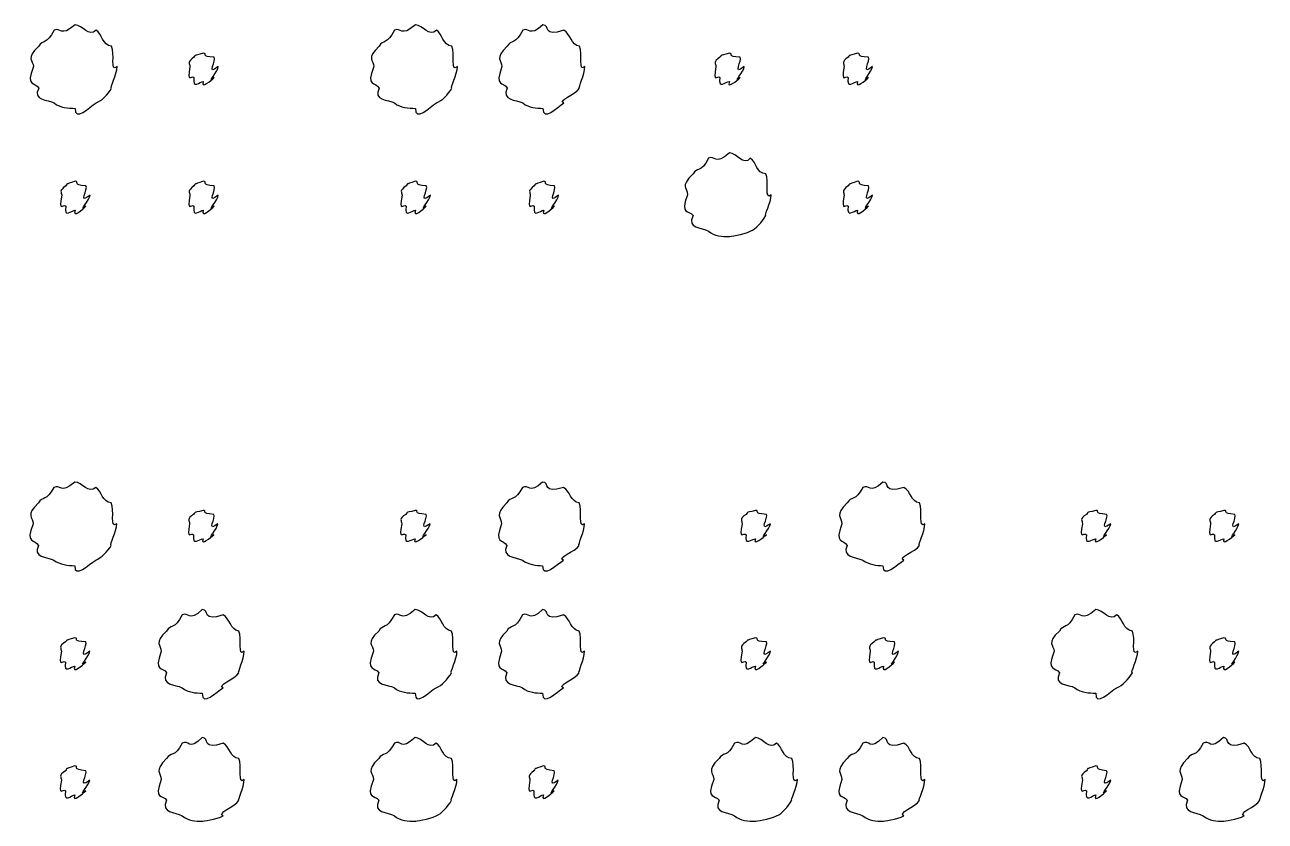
# Model space of a CAD drawing. Header units: millimetres. Extents: x -178 to -32, y 41 to 266.
# Drawn here: x -178.1 to -167.96, y 160.67 to 167.18 of the extents above; entities that cross this region are included whole.
import ezdxf

# ---------------------------------------------------------------- set-up
doc = ezdxf.new("R2010")
doc.units = ezdxf.units.MM
doc.layers.get('0').update_dxf_attribs({"linetype": 'CONTINUOUS'})

msp = doc.modelspace()

# ---------------------------------------------------------------- linework, layer by layer
at = {"color": 0}
for p, q in [((-177.688, 167.178), (-177.688, 167.178)), ((-174.906, 167.178), (-174.906, 167.178)), ((-173.864, 167.178), (-173.864, 167.178)), ((-176.641, 166.946), (-176.641, 166.946)), ((-172.34, 166.946), (-172.34, 166.946)), ((-171.292, 166.946), (-171.292, 166.946)), ((-172.34, 166.131), (-172.34, 166.131)), ((-177.688, 165.899), (-177.688, 165.899)), ((-176.641, 165.899), (-176.641, 165.899)), ((-174.906, 165.899), (-174.906, 165.899)), ((-173.858, 165.899), (-173.858, 165.899)), ((-171.292, 165.899), (-171.292, 165.899)), ((-177.691, 163.439), (-177.691, 163.439)), ((-173.867, 163.439), (-173.867, 163.439)), ((-171.085, 163.439), (-171.085, 163.439)), ((-176.643, 163.208), (-176.643, 163.208)), ((-174.908, 163.208), (-174.908, 163.208)), ((-172.126, 163.208), (-172.126, 163.208)), ((-169.344, 163.208), (-169.344, 163.208)), ((-168.297, 163.208), (-168.297, 163.208)), ((-176.649, 162.398), (-176.649, 162.398)), ((-174.908, 162.398), (-174.908, 162.398)), ((-173.867, 162.398), (-173.867, 162.398)), ((-169.344, 162.398), (-169.344, 162.398)), ((-177.691, 162.166), (-177.691, 162.166)), ((-172.126, 162.166), (-172.126, 162.166)), ((-171.079, 162.166), (-171.079, 162.166)), ((-168.297, 162.166), (-168.297, 162.166)), ((-176.649, 161.35), (-176.649, 161.35)), ((-174.908, 161.35), (-174.908, 161.35)), ((-172.126, 161.35), (-172.126, 161.35)), ((-171.085, 161.35), (-171.085, 161.35)), ((-168.302, 161.35), (-168.302, 161.35)), ((-177.691, 161.119), (-177.691, 161.119)), ((-173.861, 161.119), (-173.861, 161.119)), ((-169.344, 161.119), (-169.344, 161.119))]:
    msp.add_line(p, q, dxfattribs=at)
for points in [[(-177.859, 167.134), (-177.921, 167.013), (-177.955, 167.06), (-177.986, 167.002)], [(-177.688, 167.178), (-177.811, 167.071), (-177.804, 167.163), (-177.859, 167.134)], [(-177.517, 167.134), (-177.575, 167.071), (-177.629, 167.178), (-177.688, 167.178)], [(-177.39, 167.002), (-177.469, 167.013), (-177.465, 167.104), (-177.517, 167.134)], [(-175.077, 167.134), (-175.139, 167.013), (-175.173, 167.06), (-175.203, 167.002)], [(-174.906, 167.178), (-175.028, 167.071), (-175.022, 167.163), (-175.077, 167.134)], [(-174.735, 167.134), (-174.793, 167.071), (-174.847, 167.178), (-174.906, 167.178)], [(-174.608, 167.002), (-174.687, 167.013), (-174.683, 167.104), (-174.735, 167.134)], [(-174.029, 167.134), (-174.087, 167.013), (-174.126, 167.06), (-174.156, 167.002)], [(-173.864, 167.178), (-173.977, 167.071), (-173.974, 167.163), (-174.029, 167.134)], [(-173.693, 167.134), (-173.864, 167.071), (-173.805, 167.178), (-173.864, 167.178)], [(-173.566, 167.002), (-173.635, 167.013), (-173.638, 167.104), (-173.693, 167.134)], [(-177.986, 167.002), (-178.097, 166.898), (-178.03, 166.891), (-178.03, 166.836)], [(-177.346, 166.836), (-177.407, 166.781), (-177.36, 166.946), (-177.39, 167.002)], [(-176.718, 166.914), (-176.774, 166.872), (-176.751, 166.865), (-176.751, 166.836)], [(-176.641, 166.946), (-176.73, 166.916), (-176.696, 166.936), (-176.718, 166.914)], [(-176.553, 166.914), (-176.664, 166.916), (-176.603, 166.946), (-176.641, 166.946)], [(-176.519, 166.836), (-176.62, 166.755), (-176.53, 166.891), (-176.553, 166.914)], [(-175.203, 167.002), (-175.315, 166.898), (-175.247, 166.891), (-175.247, 166.836)], [(-174.564, 166.836), (-174.625, 166.781), (-174.578, 166.946), (-174.608, 167.002)], [(-174.156, 167.002), (-174.263, 166.898), (-174.2, 166.891), (-174.2, 166.836)], [(-173.522, 166.836), (-173.577, 166.781), (-173.536, 166.946), (-173.566, 167.002)], [(-172.417, 166.914), (-172.478, 166.872), (-172.45, 166.865), (-172.45, 166.836)], [(-172.34, 166.946), (-172.434, 166.916), (-172.395, 166.936), (-172.417, 166.914)], [(-172.252, 166.914), (-172.367, 166.916), (-172.303, 166.946), (-172.34, 166.946)], [(-172.218, 166.836), (-172.323, 166.755), (-172.23, 166.891), (-172.252, 166.914)], [(-171.37, 166.914), (-171.426, 166.872), (-171.403, 166.865), (-171.403, 166.836)], [(-171.292, 166.946), (-171.382, 166.916), (-171.348, 166.936), (-171.37, 166.914)], [(-171.204, 166.914), (-171.316, 166.916), (-171.255, 166.946), (-171.292, 166.946)], [(-171.171, 166.836), (-171.272, 166.755), (-171.182, 166.891), (-171.204, 166.914)], [(-178.03, 166.836), (-178.097, 166.663), (-178.014, 166.715), (-177.986, 166.66)], [(-177.39, 166.66), (-177.407, 166.663), (-177.346, 166.773), (-177.346, 166.836)], [(-176.751, 166.836), (-176.774, 166.689), (-176.74, 166.77), (-176.718, 166.748)], [(-176.553, 166.748), (-176.62, 166.689), (-176.519, 166.799), (-176.519, 166.836)], [(-175.247, 166.836), (-175.315, 166.663), (-175.232, 166.715), (-175.203, 166.66)], [(-174.608, 166.66), (-174.625, 166.663), (-174.564, 166.773), (-174.564, 166.836)], [(-174.2, 166.836), (-174.263, 166.663), (-174.185, 166.715), (-174.156, 166.66)], [(-173.566, 166.66), (-173.577, 166.663), (-173.522, 166.773), (-173.522, 166.836)], [(-172.45, 166.836), (-172.478, 166.689), (-172.439, 166.77), (-172.417, 166.748)], [(-172.252, 166.748), (-172.323, 166.689), (-172.218, 166.799), (-172.218, 166.836)], [(-171.403, 166.836), (-171.426, 166.689), (-171.392, 166.77), (-171.37, 166.748)], [(-171.204, 166.748), (-171.272, 166.689), (-171.171, 166.799), (-171.171, 166.836)], [(-176.718, 166.748), (-176.73, 166.645), (-176.67, 166.715), (-176.641, 166.715)], [(-176.641, 166.715), (-176.664, 166.645), (-176.574, 166.726), (-176.553, 166.748)], [(-172.417, 166.748), (-172.434, 166.645), (-172.369, 166.715), (-172.34, 166.715)], [(-172.34, 166.715), (-172.367, 166.645), (-172.274, 166.726), (-172.252, 166.748)], [(-171.37, 166.748), (-171.382, 166.645), (-171.321, 166.715), (-171.292, 166.715)], [(-171.292, 166.715), (-171.316, 166.645), (-171.226, 166.726), (-171.204, 166.748)], [(-177.986, 166.66), (-178.038, 166.557), (-177.914, 166.568), (-177.859, 166.539)], [(-177.517, 166.539), (-177.469, 166.557), (-177.423, 166.607), (-177.39, 166.66)], [(-175.203, 166.66), (-175.256, 166.557), (-175.132, 166.568), (-175.077, 166.539)], [(-174.735, 166.539), (-174.687, 166.557), (-174.641, 166.607), (-174.608, 166.66)], [(-174.156, 166.66), (-174.206, 166.557), (-174.085, 166.568), (-174.029, 166.539)], [(-173.693, 166.539), (-173.754, 166.557), (-173.595, 166.607), (-173.566, 166.66)], [(-177.859, 166.539), (-177.811, 166.497), (-177.746, 166.495), (-177.688, 166.495)], [(-177.688, 166.495), (-177.693, 166.38), (-177.572, 166.508), (-177.517, 166.539)], [(-175.077, 166.539), (-175.028, 166.497), (-174.964, 166.495), (-174.906, 166.495)], [(-174.906, 166.495), (-174.911, 166.38), (-174.79, 166.508), (-174.735, 166.539)], [(-174.029, 166.539), (-173.977, 166.497), (-173.919, 166.495), (-173.864, 166.495)], [(-173.864, 166.495), (-173.864, 166.38), (-173.748, 166.508), (-173.693, 166.539)], [(-172.34, 166.131), (-172.462, 166.02), (-172.455, 166.116), (-172.511, 166.087)], [(-172.169, 166.087), (-172.227, 166.02), (-172.28, 166.131), (-172.34, 166.131)], [(-172.511, 166.087), (-172.573, 165.961), (-172.607, 166.015), (-172.637, 165.96)], [(-172.042, 165.96), (-172.121, 165.961), (-172.116, 166.056), (-172.169, 166.087)], [(-177.688, 165.899), (-177.782, 165.866), (-177.743, 165.886), (-177.765, 165.861)], [(-177.6, 165.861), (-177.715, 165.866), (-177.651, 165.899), (-177.688, 165.899)], [(-176.641, 165.899), (-176.73, 165.866), (-176.696, 165.886), (-176.718, 165.861)], [(-176.553, 165.861), (-176.664, 165.866), (-176.603, 165.899), (-176.641, 165.899)], [(-174.906, 165.899), (-174.999, 165.866), (-174.961, 165.886), (-174.983, 165.861)], [(-174.818, 165.861), (-174.933, 165.866), (-174.868, 165.899), (-174.906, 165.899)], [(-173.858, 165.899), (-173.948, 165.866), (-173.913, 165.886), (-173.936, 165.861)], [(-173.77, 165.861), (-173.882, 165.866), (-173.821, 165.899), (-173.858, 165.899)], [(-172.637, 165.96), (-172.749, 165.851), (-172.682, 165.847), (-172.682, 165.789)], [(-171.998, 165.789), (-172.059, 165.734), (-172.012, 165.905), (-172.042, 165.96)], [(-171.292, 165.899), (-171.382, 165.866), (-171.348, 165.886), (-171.37, 165.861)], [(-171.204, 165.861), (-171.316, 165.866), (-171.255, 165.899), (-171.292, 165.899)], [(-177.765, 165.861), (-177.826, 165.818), (-177.798, 165.813), (-177.798, 165.784)], [(-177.567, 165.784), (-177.671, 165.701), (-177.578, 165.839), (-177.6, 165.861)], [(-176.718, 165.861), (-176.774, 165.818), (-176.751, 165.813), (-176.751, 165.784)], [(-176.519, 165.784), (-176.62, 165.701), (-176.53, 165.839), (-176.553, 165.861)], [(-174.983, 165.861), (-175.043, 165.818), (-175.016, 165.813), (-175.016, 165.784)], [(-174.784, 165.784), (-174.889, 165.701), (-174.795, 165.839), (-174.818, 165.861)], [(-173.936, 165.861), (-173.992, 165.818), (-173.968, 165.813), (-173.968, 165.784)], [(-173.737, 165.784), (-173.838, 165.701), (-173.748, 165.839), (-173.77, 165.861)], [(-172.682, 165.789), (-172.749, 165.613), (-172.666, 165.669), (-172.637, 165.618)], [(-172.042, 165.618), (-172.059, 165.613), (-171.998, 165.725), (-171.998, 165.789)], [(-171.37, 165.861), (-171.426, 165.818), (-171.403, 165.813), (-171.403, 165.784)], [(-171.171, 165.784), (-171.272, 165.701), (-171.182, 165.839), (-171.204, 165.861)], [(-177.798, 165.784), (-177.826, 165.637), (-177.787, 165.72), (-177.765, 165.695)], [(-177.765, 165.695), (-177.782, 165.591), (-177.717, 165.662), (-177.688, 165.662)], [(-177.688, 165.662), (-177.715, 165.591), (-177.622, 165.673), (-177.6, 165.695)], [(-177.6, 165.695), (-177.671, 165.637), (-177.567, 165.751), (-177.567, 165.784)], [(-176.751, 165.784), (-176.774, 165.637), (-176.74, 165.72), (-176.718, 165.695)], [(-176.718, 165.695), (-176.73, 165.591), (-176.67, 165.662), (-176.641, 165.662)], [(-176.641, 165.662), (-176.664, 165.591), (-176.574, 165.673), (-176.553, 165.695)], [(-176.553, 165.695), (-176.62, 165.637), (-176.519, 165.751), (-176.519, 165.784)], [(-175.016, 165.784), (-175.043, 165.637), (-175.005, 165.72), (-174.983, 165.695)], [(-174.983, 165.695), (-174.999, 165.591), (-174.935, 165.662), (-174.906, 165.662)], [(-174.906, 165.662), (-174.933, 165.591), (-174.839, 165.673), (-174.818, 165.695)], [(-174.818, 165.695), (-174.889, 165.637), (-174.784, 165.751), (-174.784, 165.784)], [(-173.968, 165.784), (-173.992, 165.637), (-173.958, 165.72), (-173.936, 165.695)], [(-173.936, 165.695), (-173.948, 165.591), (-173.887, 165.662), (-173.858, 165.662)], [(-173.858, 165.662), (-173.882, 165.591), (-173.792, 165.673), (-173.77, 165.695)], [(-173.77, 165.695), (-173.838, 165.637), (-173.737, 165.751), (-173.737, 165.784)], [(-171.403, 165.784), (-171.426, 165.637), (-171.392, 165.72), (-171.37, 165.695)], [(-171.37, 165.695), (-171.382, 165.591), (-171.321, 165.662), (-171.292, 165.662)], [(-171.292, 165.662), (-171.316, 165.591), (-171.226, 165.673), (-171.204, 165.695)], [(-171.204, 165.695), (-171.272, 165.637), (-171.171, 165.751), (-171.171, 165.784)], [(-172.637, 165.618), (-172.69, 165.509), (-172.566, 165.524), (-172.511, 165.491)], [(-172.169, 165.491), (-172.121, 165.509), (-172.075, 165.566), (-172.042, 165.618)], [(-172.511, 165.491), (-172.462, 165.447), (-172.398, 165.447), (-172.34, 165.447)], [(-172.34, 165.447), (-172.345, 165.447), (-172.224, 165.461), (-172.169, 165.491)], [(-177.862, 163.395), (-177.923, 163.28), (-177.958, 163.324), (-177.988, 163.269)], [(-177.691, 163.439), (-177.813, 163.338), (-177.806, 163.424), (-177.862, 163.395)], [(-177.52, 163.395), (-177.578, 163.338), (-177.631, 163.439), (-177.691, 163.439)], [(-177.393, 163.269), (-177.472, 163.28), (-177.467, 163.365), (-177.52, 163.395)], [(-174.032, 163.395), (-174.09, 163.28), (-174.129, 163.324), (-174.159, 163.269)], [(-173.867, 163.439), (-173.98, 163.338), (-173.977, 163.424), (-174.032, 163.395)], [(-173.696, 163.395), (-173.867, 163.338), (-173.807, 163.439), (-173.867, 163.439)], [(-173.569, 163.269), (-173.638, 163.28), (-173.641, 163.365), (-173.696, 163.395)], [(-171.25, 163.395), (-171.307, 163.28), (-171.346, 163.324), (-171.377, 163.269)], [(-171.085, 163.439), (-171.197, 163.338), (-171.195, 163.424), (-171.25, 163.395)], [(-170.913, 163.395), (-171.085, 163.338), (-171.025, 163.439), (-171.085, 163.439)], [(-170.787, 163.269), (-170.856, 163.28), (-170.858, 163.365), (-170.913, 163.395)], [(-177.988, 163.269), (-178.1, 163.169), (-178.032, 163.155), (-178.032, 163.098)], [(-177.349, 163.098), (-177.409, 163.051), (-177.363, 163.213), (-177.393, 163.269)], [(-174.159, 163.269), (-174.266, 163.169), (-174.203, 163.155), (-174.203, 163.098)], [(-173.525, 163.098), (-173.58, 163.051), (-173.539, 163.213), (-173.569, 163.269)], [(-171.377, 163.269), (-171.484, 163.169), (-171.421, 163.155), (-171.421, 163.098)], [(-170.743, 163.098), (-170.798, 163.051), (-170.756, 163.213), (-170.787, 163.269)], [(-176.721, 163.175), (-176.777, 163.139), (-176.754, 163.127), (-176.754, 163.098)], [(-176.643, 163.208), (-176.733, 163.183), (-176.699, 163.197), (-176.721, 163.175)], [(-176.555, 163.175), (-176.667, 163.183), (-176.606, 163.208), (-176.643, 163.208)], [(-176.522, 163.098), (-176.623, 163.022), (-176.533, 163.153), (-176.555, 163.175)], [(-174.986, 163.175), (-175.046, 163.139), (-175.019, 163.127), (-175.019, 163.098)], [(-174.908, 163.208), (-175.002, 163.183), (-174.964, 163.197), (-174.986, 163.175)], [(-174.82, 163.175), (-174.936, 163.183), (-174.871, 163.208), (-174.908, 163.208)], [(-174.787, 163.098), (-174.892, 163.022), (-174.798, 163.153), (-174.82, 163.175)], [(-172.203, 163.175), (-172.264, 163.139), (-172.236, 163.127), (-172.236, 163.098)], [(-172.126, 163.208), (-172.22, 163.183), (-172.181, 163.197), (-172.203, 163.175)], [(-172.038, 163.175), (-172.154, 163.183), (-172.089, 163.208), (-172.126, 163.208)], [(-172.005, 163.098), (-172.11, 163.022), (-172.016, 163.153), (-172.038, 163.175)], [(-169.421, 163.175), (-169.482, 163.139), (-169.454, 163.127), (-169.454, 163.098)], [(-169.344, 163.208), (-169.438, 163.183), (-169.399, 163.197), (-169.421, 163.175)], [(-169.256, 163.175), (-169.371, 163.183), (-169.307, 163.208), (-169.344, 163.208)], [(-169.223, 163.098), (-169.327, 163.022), (-169.234, 163.153), (-169.256, 163.175)], [(-168.374, 163.175), (-168.43, 163.139), (-168.407, 163.127), (-168.407, 163.098)], [(-168.297, 163.208), (-168.386, 163.183), (-168.352, 163.197), (-168.374, 163.175)], [(-168.208, 163.175), (-168.32, 163.183), (-168.259, 163.208), (-168.297, 163.208)], [(-168.176, 163.098), (-168.276, 163.022), (-168.186, 163.153), (-168.208, 163.175)], [(-178.032, 163.098), (-178.1, 162.93), (-178.017, 162.976), (-177.988, 162.921)], [(-177.393, 162.921), (-177.409, 162.93), (-177.349, 163.034), (-177.349, 163.098)], [(-176.754, 163.098), (-176.777, 162.956), (-176.743, 163.032), (-176.721, 163.009)], [(-176.555, 163.009), (-176.623, 162.956), (-176.522, 163.061), (-176.522, 163.098)], [(-175.019, 163.098), (-175.046, 162.956), (-175.008, 163.032), (-174.986, 163.009)], [(-174.82, 163.009), (-174.892, 162.956), (-174.787, 163.061), (-174.787, 163.098)], [(-174.203, 163.098), (-174.266, 162.93), (-174.188, 162.976), (-174.159, 162.921)], [(-173.569, 162.921), (-173.58, 162.93), (-173.525, 163.034), (-173.525, 163.098)], [(-172.236, 163.098), (-172.264, 162.956), (-172.225, 163.032), (-172.203, 163.009)], [(-172.038, 163.009), (-172.11, 162.956), (-172.005, 163.061), (-172.005, 163.098)], [(-171.421, 163.098), (-171.484, 162.93), (-171.406, 162.976), (-171.377, 162.921)], [(-170.787, 162.921), (-170.798, 162.93), (-170.743, 163.034), (-170.743, 163.098)], [(-169.454, 163.098), (-169.482, 162.956), (-169.443, 163.032), (-169.421, 163.009)], [(-169.256, 163.009), (-169.327, 162.956), (-169.223, 163.061), (-169.223, 163.098)], [(-168.407, 163.098), (-168.43, 162.956), (-168.396, 163.032), (-168.374, 163.009)], [(-168.208, 163.009), (-168.276, 162.956), (-168.176, 163.061), (-168.176, 163.098)], [(-176.721, 163.009), (-176.733, 162.912), (-176.672, 162.976), (-176.643, 162.976)], [(-176.643, 162.976), (-176.667, 162.912), (-176.577, 162.988), (-176.555, 163.009)], [(-174.986, 163.009), (-175.002, 162.912), (-174.937, 162.976), (-174.908, 162.976)], [(-174.908, 162.976), (-174.936, 162.912), (-174.842, 162.988), (-174.82, 163.009)], [(-172.203, 163.009), (-172.22, 162.912), (-172.155, 162.976), (-172.126, 162.976)], [(-172.126, 162.976), (-172.154, 162.912), (-172.06, 162.988), (-172.038, 163.009)], [(-169.421, 163.009), (-169.438, 162.912), (-169.373, 162.976), (-169.344, 162.976)], [(-169.344, 162.976), (-169.371, 162.912), (-169.278, 162.988), (-169.256, 163.009)], [(-168.374, 163.009), (-168.386, 162.912), (-168.325, 162.976), (-168.297, 162.976)], [(-168.297, 162.976), (-168.32, 162.912), (-168.231, 162.988), (-168.208, 163.009)], [(-177.988, 162.921), (-178.041, 162.824), (-177.917, 162.829), (-177.862, 162.8)], [(-177.52, 162.8), (-177.472, 162.824), (-177.426, 162.869), (-177.393, 162.921)], [(-174.159, 162.921), (-174.208, 162.824), (-174.087, 162.829), (-174.032, 162.8)], [(-173.696, 162.8), (-173.756, 162.824), (-173.598, 162.869), (-173.569, 162.921)], [(-171.377, 162.921), (-171.426, 162.824), (-171.305, 162.829), (-171.25, 162.8)], [(-170.913, 162.8), (-170.974, 162.824), (-170.816, 162.869), (-170.787, 162.921)], [(-177.862, 162.8), (-177.813, 162.764), (-177.748, 162.756), (-177.691, 162.756)], [(-177.691, 162.756), (-177.696, 162.647), (-177.575, 162.77), (-177.52, 162.8)], [(-174.032, 162.8), (-173.98, 162.764), (-173.922, 162.756), (-173.867, 162.756)], [(-173.867, 162.756), (-173.867, 162.647), (-173.751, 162.77), (-173.696, 162.8)], [(-171.25, 162.8), (-171.197, 162.764), (-171.14, 162.756), (-171.085, 162.756)], [(-171.085, 162.756), (-171.085, 162.647), (-170.968, 162.77), (-170.913, 162.8)], [(-176.814, 162.354), (-176.872, 162.232), (-176.911, 162.279), (-176.941, 162.221)], [(-176.649, 162.398), (-176.762, 162.29), (-176.759, 162.383), (-176.814, 162.354)], [(-176.478, 162.354), (-176.649, 162.29), (-176.59, 162.398), (-176.649, 162.398)], [(-176.351, 162.221), (-176.42, 162.232), (-176.423, 162.323), (-176.478, 162.354)], [(-175.079, 162.354), (-175.141, 162.232), (-175.176, 162.279), (-175.206, 162.221)], [(-174.908, 162.398), (-175.031, 162.29), (-175.024, 162.383), (-175.079, 162.354)], [(-174.738, 162.354), (-174.795, 162.29), (-174.849, 162.398), (-174.908, 162.398)], [(-174.611, 162.221), (-174.689, 162.232), (-174.685, 162.323), (-174.738, 162.354)], [(-174.032, 162.354), (-174.09, 162.232), (-174.129, 162.279), (-174.159, 162.221)], [(-173.867, 162.398), (-173.98, 162.29), (-173.977, 162.383), (-174.032, 162.354)], [(-173.696, 162.354), (-173.867, 162.29), (-173.807, 162.398), (-173.867, 162.398)], [(-173.569, 162.221), (-173.638, 162.232), (-173.641, 162.323), (-173.696, 162.354)], [(-169.515, 162.354), (-169.577, 162.232), (-169.611, 162.279), (-169.642, 162.221)], [(-169.344, 162.398), (-169.467, 162.29), (-169.46, 162.383), (-169.515, 162.354)], [(-169.173, 162.354), (-169.231, 162.29), (-169.285, 162.398), (-169.344, 162.398)], [(-169.046, 162.221), (-169.125, 162.232), (-169.121, 162.323), (-169.173, 162.354)], [(-177.691, 162.166), (-177.784, 162.136), (-177.746, 162.155), (-177.768, 162.133)], [(-177.602, 162.133), (-177.718, 162.136), (-177.654, 162.166), (-177.691, 162.166)], [(-176.941, 162.221), (-177.049, 162.118), (-176.985, 162.111), (-176.985, 162.056)], [(-176.307, 162.056), (-176.362, 162.001), (-176.321, 162.166), (-176.351, 162.221)], [(-175.206, 162.221), (-175.318, 162.118), (-175.25, 162.111), (-175.25, 162.056)], [(-174.567, 162.056), (-174.627, 162.001), (-174.581, 162.166), (-174.611, 162.221)], [(-174.159, 162.221), (-174.266, 162.118), (-174.203, 162.111), (-174.203, 162.056)], [(-173.525, 162.056), (-173.58, 162.001), (-173.539, 162.166), (-173.569, 162.221)], [(-172.126, 162.166), (-172.22, 162.136), (-172.181, 162.155), (-172.203, 162.133)], [(-172.038, 162.133), (-172.154, 162.136), (-172.089, 162.166), (-172.126, 162.166)], [(-171.079, 162.166), (-171.168, 162.136), (-171.134, 162.155), (-171.156, 162.133)], [(-170.991, 162.133), (-171.102, 162.136), (-171.042, 162.166), (-171.079, 162.166)], [(-169.642, 162.221), (-169.753, 162.118), (-169.686, 162.111), (-169.686, 162.056)], [(-169.002, 162.056), (-169.063, 162.001), (-169.016, 162.166), (-169.046, 162.221)], [(-168.297, 162.166), (-168.386, 162.136), (-168.352, 162.155), (-168.374, 162.133)], [(-168.208, 162.133), (-168.32, 162.136), (-168.259, 162.166), (-168.297, 162.166)], [(-177.768, 162.133), (-177.829, 162.092), (-177.801, 162.085), (-177.801, 162.056)], [(-177.801, 162.056), (-177.829, 161.908), (-177.79, 161.99), (-177.768, 161.968)], [(-177.569, 162.056), (-177.674, 161.975), (-177.581, 162.111), (-177.602, 162.133)], [(-177.602, 161.968), (-177.674, 161.908), (-177.569, 162.019), (-177.569, 162.056)], [(-176.985, 162.056), (-177.049, 161.882), (-176.97, 161.935), (-176.941, 161.879)], [(-176.351, 161.879), (-176.362, 161.882), (-176.307, 161.992), (-176.307, 162.056)], [(-175.25, 162.056), (-175.318, 161.882), (-175.235, 161.935), (-175.206, 161.879)], [(-174.611, 161.879), (-174.627, 161.882), (-174.567, 161.992), (-174.567, 162.056)], [(-174.203, 162.056), (-174.266, 161.882), (-174.188, 161.935), (-174.159, 161.879)], [(-173.569, 161.879), (-173.58, 161.882), (-173.525, 161.992), (-173.525, 162.056)], [(-172.203, 162.133), (-172.264, 162.092), (-172.236, 162.085), (-172.236, 162.056)], [(-172.236, 162.056), (-172.264, 161.908), (-172.225, 161.99), (-172.203, 161.968)], [(-172.005, 162.056), (-172.11, 161.975), (-172.016, 162.111), (-172.038, 162.133)], [(-172.038, 161.968), (-172.11, 161.908), (-172.005, 162.019), (-172.005, 162.056)], [(-171.156, 162.133), (-171.213, 162.092), (-171.189, 162.085), (-171.189, 162.056)], [(-171.189, 162.056), (-171.213, 161.908), (-171.178, 161.99), (-171.156, 161.968)], [(-170.958, 162.056), (-171.058, 161.975), (-170.968, 162.111), (-170.991, 162.133)], [(-170.991, 161.968), (-171.058, 161.908), (-170.958, 162.019), (-170.958, 162.056)], [(-169.686, 162.056), (-169.753, 161.882), (-169.671, 161.935), (-169.642, 161.879)], [(-169.046, 161.879), (-169.063, 161.882), (-169.002, 161.992), (-169.002, 162.056)], [(-168.374, 162.133), (-168.43, 162.092), (-168.407, 162.085), (-168.407, 162.056)], [(-168.407, 162.056), (-168.43, 161.908), (-168.396, 161.99), (-168.374, 161.968)], [(-168.176, 162.056), (-168.276, 161.975), (-168.186, 162.111), (-168.208, 162.133)], [(-168.208, 161.968), (-168.276, 161.908), (-168.176, 162.019), (-168.176, 162.056)], [(-177.768, 161.968), (-177.784, 161.864), (-177.72, 161.935), (-177.691, 161.935)], [(-177.691, 161.935), (-177.718, 161.864), (-177.625, 161.946), (-177.602, 161.968)], [(-172.203, 161.968), (-172.22, 161.864), (-172.155, 161.935), (-172.126, 161.935)], [(-172.126, 161.935), (-172.154, 161.864), (-172.06, 161.946), (-172.038, 161.968)], [(-171.156, 161.968), (-171.168, 161.864), (-171.108, 161.935), (-171.079, 161.935)], [(-171.079, 161.935), (-171.102, 161.864), (-171.013, 161.946), (-170.991, 161.968)], [(-168.374, 161.968), (-168.386, 161.864), (-168.325, 161.935), (-168.297, 161.935)], [(-168.297, 161.935), (-168.32, 161.864), (-168.231, 161.946), (-168.208, 161.968)], [(-176.941, 161.879), (-176.991, 161.776), (-176.869, 161.787), (-176.814, 161.758)], [(-176.478, 161.758), (-176.539, 161.776), (-176.38, 161.827), (-176.351, 161.879)], [(-175.206, 161.879), (-175.259, 161.776), (-175.134, 161.787), (-175.079, 161.758)], [(-174.738, 161.758), (-174.689, 161.776), (-174.644, 161.827), (-174.611, 161.879)], [(-174.159, 161.879), (-174.208, 161.776), (-174.087, 161.787), (-174.032, 161.758)], [(-173.696, 161.758), (-173.756, 161.776), (-173.598, 161.827), (-173.569, 161.879)], [(-169.642, 161.879), (-169.694, 161.776), (-169.57, 161.787), (-169.515, 161.758)], [(-169.173, 161.758), (-169.125, 161.776), (-169.079, 161.827), (-169.046, 161.879)], [(-176.814, 161.758), (-176.762, 161.717), (-176.704, 161.714), (-176.649, 161.714)], [(-176.649, 161.714), (-176.649, 161.6), (-176.533, 161.728), (-176.478, 161.758)], [(-175.079, 161.758), (-175.031, 161.717), (-174.966, 161.714), (-174.908, 161.714)], [(-174.908, 161.714), (-174.914, 161.6), (-174.793, 161.728), (-174.738, 161.758)], [(-174.032, 161.758), (-173.98, 161.717), (-173.922, 161.714), (-173.867, 161.714)], [(-173.867, 161.714), (-173.867, 161.6), (-173.751, 161.728), (-173.696, 161.758)], [(-169.515, 161.758), (-169.467, 161.717), (-169.402, 161.714), (-169.344, 161.714)], [(-169.344, 161.714), (-169.35, 161.6), (-169.228, 161.728), (-169.173, 161.758)], [(-176.649, 161.35), (-176.762, 161.24), (-176.759, 161.335), (-176.814, 161.306)], [(-176.478, 161.306), (-176.649, 161.24), (-176.59, 161.35), (-176.649, 161.35)], [(-174.908, 161.35), (-175.031, 161.24), (-175.024, 161.335), (-175.079, 161.306)], [(-174.738, 161.306), (-174.795, 161.24), (-174.849, 161.35), (-174.908, 161.35)], [(-172.126, 161.35), (-172.249, 161.24), (-172.242, 161.335), (-172.297, 161.306)], [(-171.955, 161.306), (-172.013, 161.24), (-172.067, 161.35), (-172.126, 161.35)], [(-171.085, 161.35), (-171.197, 161.24), (-171.195, 161.335), (-171.25, 161.306)], [(-170.913, 161.306), (-171.085, 161.24), (-171.025, 161.35), (-171.085, 161.35)], [(-168.302, 161.35), (-168.415, 161.24), (-168.412, 161.335), (-168.468, 161.306)], [(-168.131, 161.306), (-168.302, 161.24), (-168.243, 161.35), (-168.302, 161.35)], [(-176.814, 161.306), (-176.872, 161.181), (-176.911, 161.235), (-176.941, 161.18)], [(-176.351, 161.18), (-176.42, 161.181), (-176.423, 161.276), (-176.478, 161.306)], [(-175.079, 161.306), (-175.141, 161.181), (-175.176, 161.235), (-175.206, 161.18)], [(-174.611, 161.18), (-174.689, 161.181), (-174.685, 161.276), (-174.738, 161.306)], [(-172.297, 161.306), (-172.359, 161.181), (-172.394, 161.235), (-172.424, 161.18)], [(-171.829, 161.18), (-171.907, 161.181), (-171.903, 161.276), (-171.955, 161.306)], [(-171.25, 161.306), (-171.307, 161.181), (-171.346, 161.235), (-171.377, 161.18)], [(-170.787, 161.18), (-170.856, 161.181), (-170.858, 161.276), (-170.913, 161.306)], [(-168.468, 161.306), (-168.525, 161.181), (-168.564, 161.235), (-168.594, 161.18)], [(-168.004, 161.18), (-168.073, 161.181), (-168.076, 161.276), (-168.131, 161.306)], [(-176.941, 161.18), (-177.049, 161.071), (-176.985, 161.066), (-176.985, 161.008)], [(-176.307, 161.008), (-176.362, 160.953), (-176.321, 161.124), (-176.351, 161.18)], [(-175.206, 161.18), (-175.318, 161.071), (-175.25, 161.066), (-175.25, 161.008)], [(-174.567, 161.008), (-174.627, 160.953), (-174.581, 161.124), (-174.611, 161.18)], [(-172.424, 161.18), (-172.535, 161.071), (-172.468, 161.066), (-172.468, 161.008)], [(-171.784, 161.008), (-171.845, 160.953), (-171.798, 161.124), (-171.829, 161.18)], [(-171.377, 161.18), (-171.484, 161.071), (-171.421, 161.066), (-171.421, 161.008)], [(-170.743, 161.008), (-170.798, 160.953), (-170.756, 161.124), (-170.787, 161.18)], [(-168.594, 161.18), (-168.702, 161.071), (-168.638, 161.066), (-168.638, 161.008)], [(-167.96, 161.008), (-168.015, 160.953), (-167.974, 161.124), (-168.004, 161.18)], [(-177.768, 161.08), (-177.829, 161.037), (-177.801, 161.032), (-177.801, 161.003)], [(-177.691, 161.119), (-177.784, 161.086), (-177.746, 161.105), (-177.768, 161.08)], [(-177.602, 161.08), (-177.718, 161.086), (-177.654, 161.119), (-177.691, 161.119)], [(-177.569, 161.003), (-177.674, 160.92), (-177.581, 161.058), (-177.602, 161.08)], [(-173.938, 161.08), (-173.995, 161.037), (-173.971, 161.032), (-173.971, 161.003)], [(-173.861, 161.119), (-173.951, 161.086), (-173.916, 161.105), (-173.938, 161.08)], [(-173.773, 161.08), (-173.885, 161.086), (-173.824, 161.119), (-173.861, 161.119)], [(-173.74, 161.003), (-173.84, 160.92), (-173.751, 161.058), (-173.773, 161.08)], [(-169.421, 161.08), (-169.482, 161.037), (-169.454, 161.032), (-169.454, 161.003)], [(-169.344, 161.119), (-169.438, 161.086), (-169.399, 161.105), (-169.421, 161.08)], [(-169.256, 161.08), (-169.371, 161.086), (-169.307, 161.119), (-169.344, 161.119)], [(-169.223, 161.003), (-169.327, 160.92), (-169.234, 161.058), (-169.256, 161.08)], [(-177.801, 161.003), (-177.829, 160.857), (-177.79, 160.94), (-177.768, 160.915)], [(-177.602, 160.915), (-177.674, 160.857), (-177.569, 160.97), (-177.569, 161.003)], [(-176.985, 161.008), (-177.049, 160.832), (-176.97, 160.889), (-176.941, 160.838)], [(-176.351, 160.838), (-176.362, 160.832), (-176.307, 160.945), (-176.307, 161.008)], [(-175.25, 161.008), (-175.318, 160.832), (-175.235, 160.889), (-175.206, 160.838)], [(-174.611, 160.838), (-174.627, 160.832), (-174.567, 160.945), (-174.567, 161.008)], [(-173.971, 161.003), (-173.995, 160.857), (-173.96, 160.94), (-173.938, 160.915)], [(-173.773, 160.915), (-173.84, 160.857), (-173.74, 160.97), (-173.74, 161.003)], [(-172.468, 161.008), (-172.535, 160.832), (-172.453, 160.889), (-172.424, 160.838)], [(-171.829, 160.838), (-171.845, 160.832), (-171.784, 160.945), (-171.784, 161.008)], [(-171.421, 161.008), (-171.484, 160.832), (-171.406, 160.889), (-171.377, 160.838)], [(-170.787, 160.838), (-170.798, 160.832), (-170.743, 160.945), (-170.743, 161.008)], [(-169.454, 161.003), (-169.482, 160.857), (-169.443, 160.94), (-169.421, 160.915)], [(-169.256, 160.915), (-169.327, 160.857), (-169.223, 160.97), (-169.223, 161.003)], [(-168.638, 161.008), (-168.702, 160.832), (-168.623, 160.889), (-168.594, 160.838)], [(-168.004, 160.838), (-168.015, 160.832), (-167.96, 160.945), (-167.96, 161.008)], [(-177.768, 160.915), (-177.784, 160.81), (-177.72, 160.882), (-177.691, 160.882)], [(-177.691, 160.882), (-177.718, 160.81), (-177.625, 160.893), (-177.602, 160.915)], [(-176.941, 160.838), (-176.991, 160.729), (-176.869, 160.744), (-176.814, 160.711)], [(-176.478, 160.711), (-176.539, 160.729), (-176.38, 160.786), (-176.351, 160.838)], [(-175.206, 160.838), (-175.259, 160.729), (-175.134, 160.744), (-175.079, 160.711)], [(-174.738, 160.711), (-174.689, 160.729), (-174.644, 160.786), (-174.611, 160.838)], [(-173.938, 160.915), (-173.951, 160.81), (-173.89, 160.882), (-173.861, 160.882)], [(-173.861, 160.882), (-173.885, 160.81), (-173.795, 160.893), (-173.773, 160.915)], [(-172.424, 160.838), (-172.476, 160.729), (-172.352, 160.744), (-172.297, 160.711)], [(-171.955, 160.711), (-171.907, 160.729), (-171.862, 160.786), (-171.829, 160.838)], [(-171.377, 160.838), (-171.426, 160.729), (-171.305, 160.744), (-171.25, 160.711)], [(-170.913, 160.711), (-170.974, 160.729), (-170.816, 160.786), (-170.787, 160.838)], [(-169.421, 160.915), (-169.438, 160.81), (-169.373, 160.882), (-169.344, 160.882)], [(-169.344, 160.882), (-169.371, 160.81), (-169.278, 160.893), (-169.256, 160.915)], [(-168.594, 160.838), (-168.644, 160.729), (-168.523, 160.744), (-168.468, 160.711)], [(-168.131, 160.711), (-168.192, 160.729), (-168.033, 160.786), (-168.004, 160.838)], [(-176.814, 160.711), (-176.762, 160.667), (-176.704, 160.667), (-176.649, 160.667)], [(-176.649, 160.667), (-176.649, 160.667), (-176.533, 160.681), (-176.478, 160.711)], [(-175.079, 160.711), (-175.031, 160.667), (-174.966, 160.667), (-174.908, 160.667)], [(-174.908, 160.667), (-174.914, 160.667), (-174.793, 160.681), (-174.738, 160.711)], [(-172.297, 160.711), (-172.249, 160.667), (-172.184, 160.667), (-172.126, 160.667)], [(-172.126, 160.667), (-172.132, 160.667), (-172.011, 160.681), (-171.955, 160.711)], [(-171.25, 160.711), (-171.197, 160.667), (-171.14, 160.667), (-171.085, 160.667)], [(-171.085, 160.667), (-171.085, 160.667), (-170.968, 160.681), (-170.913, 160.711)], [(-168.468, 160.711), (-168.415, 160.667), (-168.357, 160.667), (-168.302, 160.667)], [(-168.302, 160.667), (-168.302, 160.667), (-168.186, 160.681), (-168.131, 160.711)]]:
    msp.add_open_spline(points, degree=3, dxfattribs=at)

doc.saveas('drawing.dxf')
